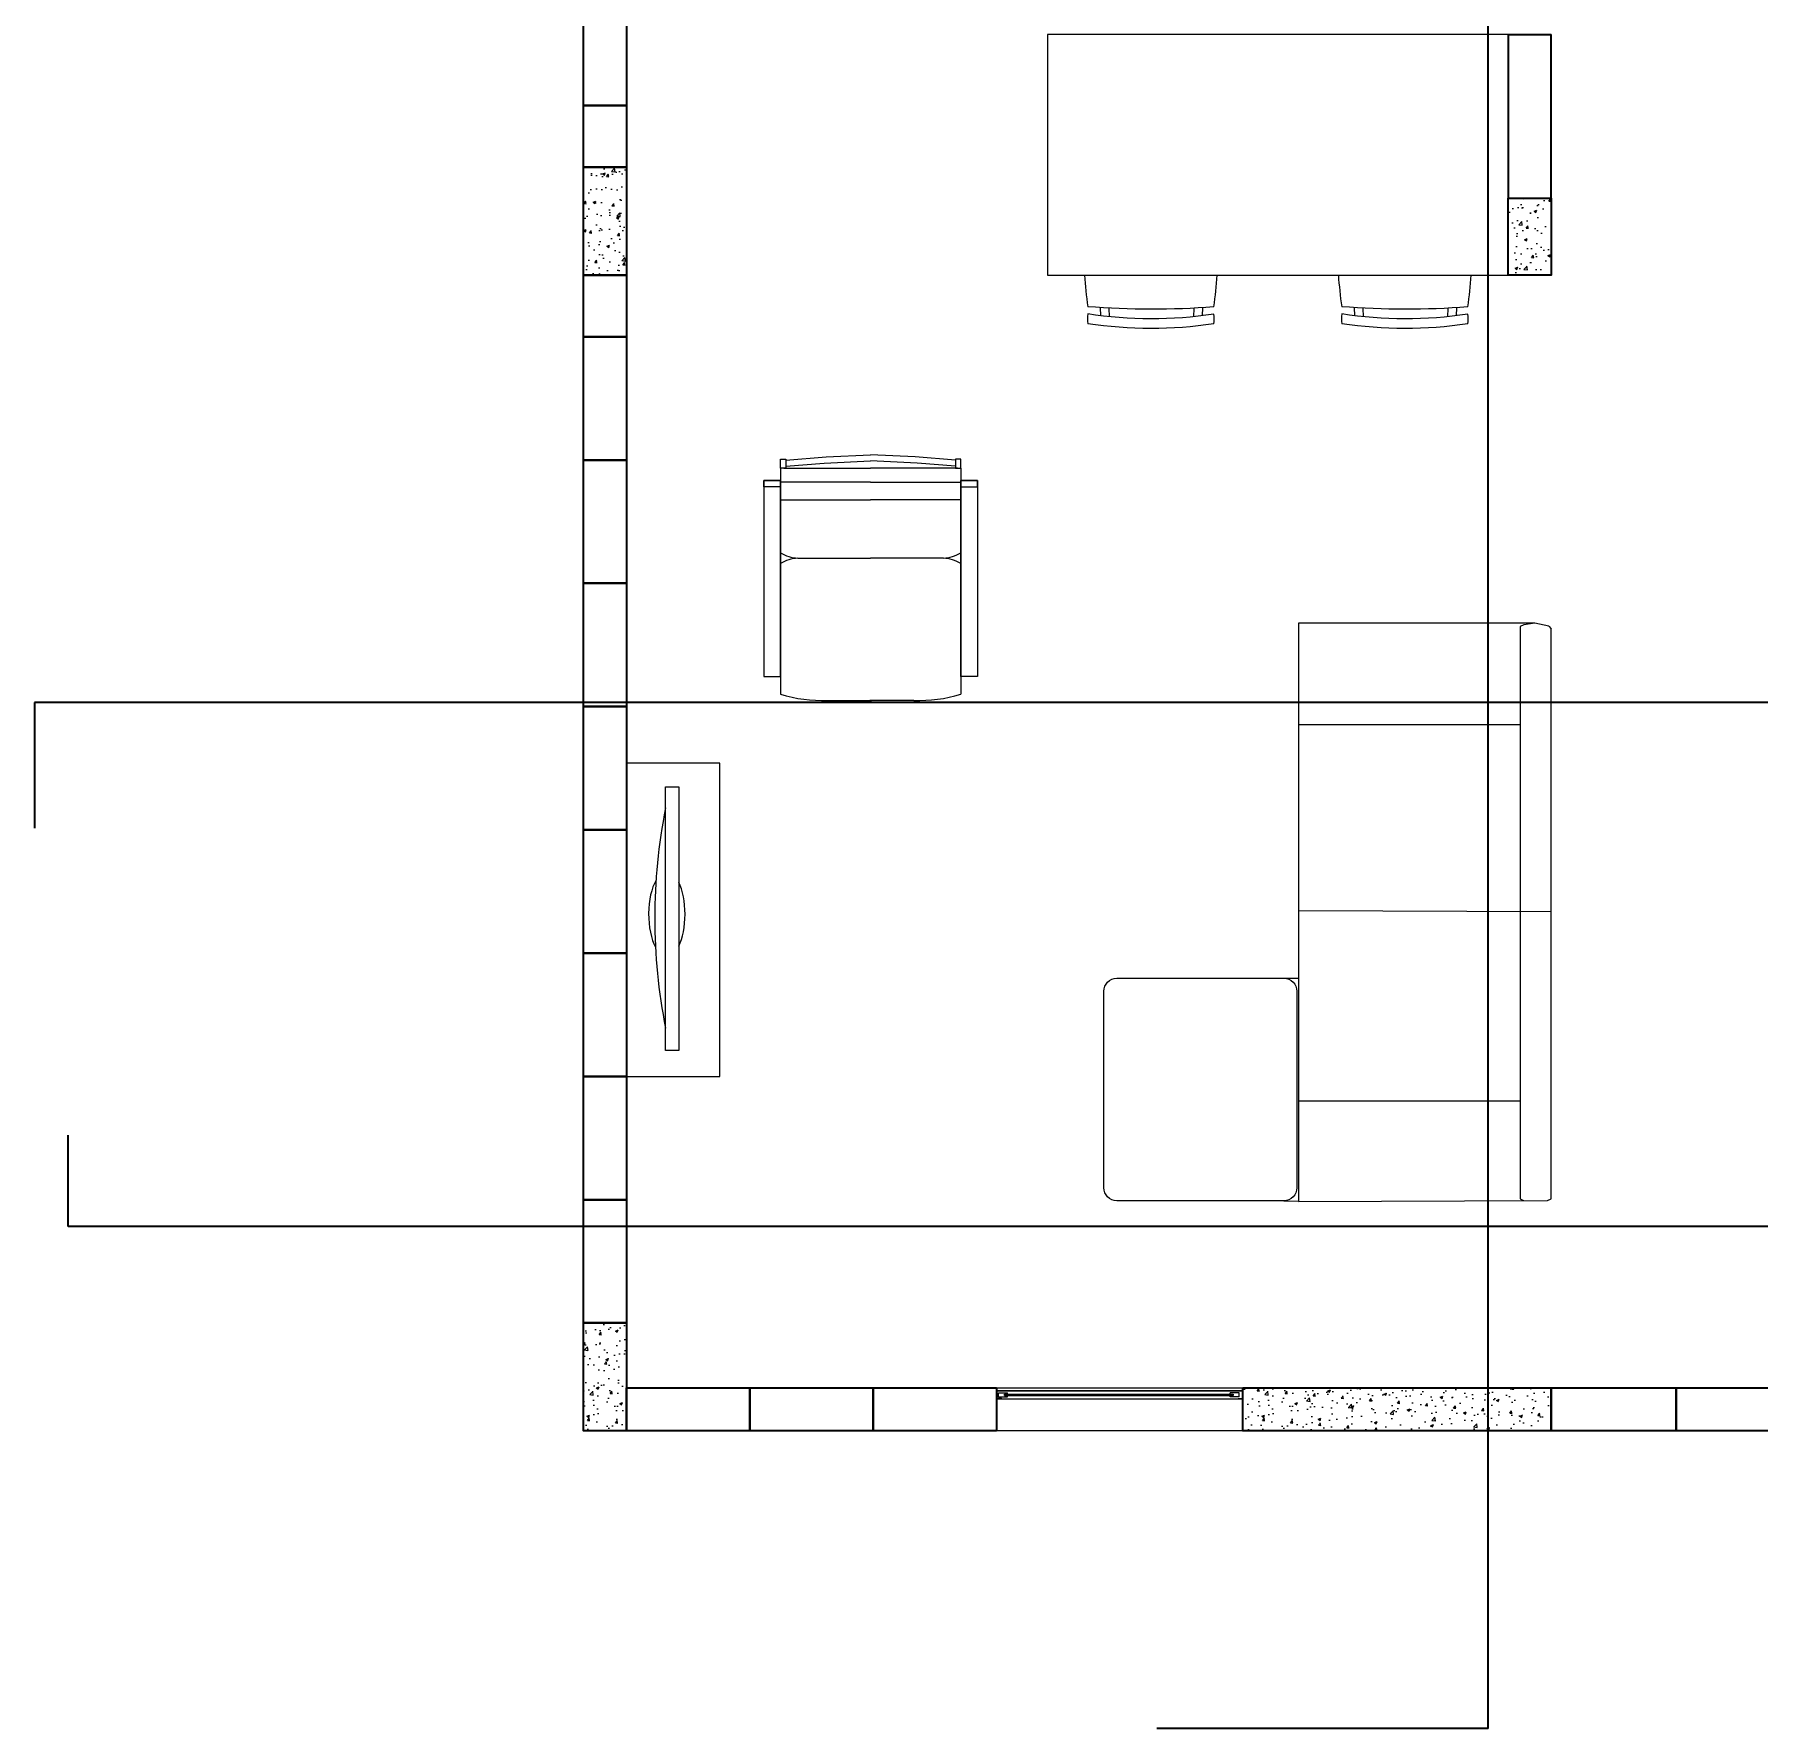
# Model space of a CAD drawing. Header units: inches. Extents: x 2013 to 15569, y -2551 to 2524.
# Drawn here: x 10214 to 10773, y 65 to 615 of the extents above; entities that cross this region are included whole.
import ezdxf

# ---------------------------------------------------------------- set-up
doc = ezdxf.new("R2010")
doc.units = ezdxf.units.IN
doc.header["$MEASUREMENT"] = 0
doc.layers.get('0').update_dxf_attribs({"color": 80, "lineweight": 13})
for name, color, linetype, lineweight in [('A-FLOR-PATT', 8, 'Continuous', 18), ('A-FURN', 8, 'Continuous', 18), ('A-GLAZ-FULL', 4, 'Continuous', 25), ('A-WALL-FULL', 7, 'Continuous', 35), ('costruzioni', 2, 'Continuous', 35)]:
    doc.layers.add(name, color=color, linetype=linetype, lineweight=lineweight)
pattern_1 = [(50, (13733.327, 8876.73), (9.1092334, -0.796954), [0.9525, -10.4775]), (355, (13733.327, 8876.73), (-1.762141, 9.552832), [0.762, -8.382]), (100.451, (13734.086, 8876.663), (7.347125, 8.755834), [0.8095, -8.9045]), (46.1842, (13733.327, 8879.27), (13.553952, -2.102116), [1.42875, -15.71625]), (96.6356, (13734.456, 8879.095), (11.870212, 12.371278), [1.21425, -13.35675]), (351.184, (13733.327, 8879.27), (11.87023, 12.371256), [1.143, -12.573]), (21, (13734.597, 8878.635), (7.580744, -5.113276), [0.9525, -10.4775]), (326, (13734.597, 8878.635), (3.090101, 9.209398), [0.762, -8.382]), (71.4514, (13735.2285, 8878.209), (10.6708245, 4.096143), [0.8095, -8.9045]), (37.5, (13733.3267, 8876.7297), (0.1544302, 4.227752), [0, -8.2804, 0, -8.509, 0, -8.41375]), (7.5, (13733.3267, 8876.7297), (3.3409831, 5.0090287), [0, -4.8514, 0, -8.0899, 0, -3.20675]), (327.5, (13730.4946, 8876.7297), (6.7795298, -0.2864372), [0, -3.175, 0, -9.906, 0, -13.1445]), (317.5, (13729.2246, 8876.73), (7.406459, 1.2713246), [0, -4.1275, 0, -6.5786, 0, -9.3345])]

# ---------------------------------------------------------------- blocks, each defined once
blk = doc.blocks.new('A$C08E36EE4')
for p, q in [((-27.99, 59.11), (-28.57, 59.11)), ((4.57, 59.11), (5.14, 59.11)), ((-28.57, 55.8), (-11.71, 55.8)), ((5.14, 55.8), (-11.71, 55.8)), ((-25.36, 44.89), (-11.71, 44.89)), ((1.93, 44.89), (-11.71, 44.89)), ((-19.81, 18.25), (-11.55, 18.25)), ((-3.62, 18.25), (-11.88, 18.25))]:
    blk.add_line(p, q)
for points in [[(-28.57, 63.41), (-27.58, 63.41), (-27.58, 61.76), (-28.57, 61.76)], [(5.14, 63.41), (4.15, 63.41), (4.15, 61.76), (5.14, 61.76)], [(-31.71, 22.71), (-28.57, 22.71), (-28.57, 59.44), (-31.71, 59.44)], [(-31.71, 59.44), (-28.57, 59.44), (-28.57, 58.26), (-31.71, 58.26)], [(8.29, 22.71), (5.14, 22.71), (5.14, 59.44), (8.29, 59.44)], [(8.29, 59.44), (5.14, 59.44), (5.14, 58.26), (8.29, 58.26)]]:
    blk.add_lwpolyline(points, close=True)
for points in [[(-28.57, 61.76), (-28.57, 19.4)], [(-27.98, 61.76), (-11.71, 61.76)], [(-27.58, 63.25), (-20.05, 63.87), (-11.71, 64.24)], [(-27.58, 62.09), (-20.42, 62.69), (-11.71, 63.08)], [(4.15, 63.25), (-3.38, 63.87), (-11.71, 64.24)], [(4.15, 62.09), (-3.01, 62.69), (-11.71, 63.08)], [(4.55, 61.76), (-11.71, 61.76)], [(5.14, 61.76), (5.14, 19.4)], [(-11.71, 59.11), (-27.99, 59.11)], [(-11.71, 59.11), (4.57, 59.11)]]:
    blk.add_lwpolyline(points)
for centre, radius, start, end in [((-25.08, 51.44), 6.56, 237.8862, 267.5576), ((1.65, 51.44), 6.56, 272.4424, 302.1138), ((-25.08, 38.33), 6.56, 92.4424, 122.1138), ((1.65, 38.33), 6.56, 57.8862, 87.5576), ((-20.57, 46.26), 28.02, 253.4121, 271.5567), ((-2.86, 46.26), 28.02, 268.4433, 286.5879)]:
    blk.add_arc(centre, radius, start, end)
blk = doc.blocks.new('A$C245B2C86')
for p, q in [((-85.98, 181.43), (-84.85, 182.39)), ((24.34, 182.39), (23.98, 84.82)), ((-47.89, 170.46), (-47.89, 84.82)), ((97.28, 84.82), (97.28, 170.46)), ((49.99, 79.2), (49.99, 84.82)), ((135.86, 79.2), (136.09, 84.82))]:
    blk.add_line(p, q)
for points in [[(-85.98, 181.43), (-87.16, 176.06), (-87.16, 84.82), (136.19, 84.82), (135.84, 180.99), (135.13, 182.39), (-84.85, 182.39)], [(-87.16, 176.06), (-86.46, 171.86), (-85.76, 170.46), (135.13, 170.46), (135.84, 171.73)]]:
    blk.add_lwpolyline(points)
blk.add_lwpolyline([(54.99, 84.2), (130.86, 84.2, -0.414214), (135.86, 79.2), (135.86, 14.71, -0.414214), (130.86, 9.71), (54.99, 9.71, -0.414214), (49.99, 14.71), (49.99, 79.2, -0.414214)], format="xyb", close=True)

msp = doc.modelspace()

# ---------------------------------------------------------------- hatches: boundary and pattern name
at = {"layer": 'A-FLOR-PATT'}
h = msp.add_hatch(dxfattribs=at)
h.set_pattern_fill('AR-CONC', color=256, scale=0.05, style=0)
h.set_pattern_definition(pattern_1)
h.paths.add_polyline_path([(10405.869, 571.639), (10391.869, 571.639), (10391.869, 536.639), (10405.869, 536.639)])
h = msp.add_hatch(dxfattribs=at)
h.set_pattern_fill('AR-CONC', color=256, scale=0.05, style=0)
h.set_pattern_definition([(50, (13732.827, 8876.73), (9.1092334, -0.796954), [0.9525, -10.4775]), (355, (13732.827, 8876.73), (-1.762141, 9.552832), [0.762, -8.382]), (100.451, (13733.586, 8876.663), (7.347125, 8.755834), [0.8095, -8.9045]), (46.1842, (13732.827, 8879.27), (13.553952, -2.102116), [1.42875, -15.71625]), (96.6356, (13733.956, 8879.095), (11.870212, 12.371278), [1.21425, -13.35675]), (351.184, (13732.827, 8879.27), (11.87023, 12.371256), [1.143, -12.573]), (21, (13734.097, 8878.635), (7.580744, -5.113276), [0.9525, -10.4775]), (326, (13734.097, 8878.635), (3.090101, 9.209398), [0.762, -8.382]), (71.4514, (13734.7285, 8878.209), (10.6708245, 4.096143), [0.8095, -8.9045]), (37.5, (13732.8267, 8876.7297), (0.1544302, 4.227752), [0, -8.2804, 0, -8.509, 0, -8.41375]), (7.5, (13732.8267, 8876.7297), (3.3409831, 5.0090287), [0, -4.8514, 0, -8.0899, 0, -3.20675]), (327.5, (13729.9946, 8876.7297), (6.7795298, -0.2864372), [0, -3.175, 0, -9.906, 0, -13.1445]), (317.5, (13728.7246, 8876.73), (7.406459, 1.2713246), [0, -4.1275, 0, -6.5786, 0, -9.3345])])
h.paths.add_polyline_path([(10705.869, 561.639), (10691.869, 561.639), (10691.869, 536.639), (10705.869, 536.639)])
h = msp.add_hatch(dxfattribs=at)
h.set_pattern_fill('AR-CONC', color=256, scale=0.05, style=0)
h.set_pattern_definition(pattern_1)
h.paths.add_polyline_path([(10391.869, 161.639), (10405.869, 161.639), (10405.869, 196.639), (10391.869, 196.639)])
for points in [[(10527.535, 172.014), (10527.535, 172.264), (10526.119, 172.264), (10526.119, 174.389), (10527.535, 174.389), (10527.535, 174.639), (10525.869, 174.639), (10525.869, 172.014)], [(10604.202, 172.014), (10604.202, 172.264), (10605.619, 172.264), (10605.619, 174.389), (10604.202, 174.389), (10604.202, 174.639), (10605.869, 174.639), (10605.869, 172.014)]]:
    msp.add_hatch(color=256, dxfattribs=at).paths.add_polyline_path(points)
h = msp.add_hatch(dxfattribs=at)
h.set_pattern_fill('AR-CONC', color=256, scale=0.05, style=0)
h.set_pattern_definition([(50, (13952.327, 8876.73), (9.1092334, -0.796954), [0.9525, -10.4775]), (355, (13952.327, 8876.73), (-1.762141, 9.552832), [0.762, -8.382]), (100.451, (13953.086, 8876.663), (7.347125, 8.755834), [0.8095, -8.9045]), (46.1842, (13952.327, 8879.27), (13.553952, -2.102116), [1.42875, -15.71625]), (96.6356, (13953.456, 8879.095), (11.870212, 12.371278), [1.21425, -13.35675]), (351.184, (13952.327, 8879.27), (11.87023, 12.371256), [1.143, -12.573]), (21, (13953.597, 8878.635), (7.580744, -5.113276), [0.9525, -10.4775]), (326, (13953.597, 8878.635), (3.090101, 9.209398), [0.762, -8.382]), (71.4514, (13954.2285, 8878.209), (10.6708245, 4.096143), [0.8095, -8.9045]), (37.5, (13952.3267, 8876.7297), (0.1544302, 4.227752), [0, -8.2804, 0, -8.509, 0, -8.41375]), (7.5, (13952.3267, 8876.7297), (3.3409831, 5.0090287), [0, -4.8514, 0, -8.0899, 0, -3.20675]), (327.5, (13949.4946, 8876.7297), (6.7795298, -0.2864372), [0, -3.175, 0, -9.906, 0, -13.1445]), (317.5, (13948.2246, 8876.73), (7.406459, 1.2713246), [0, -4.1275, 0, -6.5786, 0, -9.3345])])
h.paths.add_polyline_path([(10605.869, 175.639), (10605.869, 161.639), (10705.869, 161.639), (10705.869, 175.639)])

# ---------------------------------------------------------------- linework, layer by layer
at = {"layer": 'A-FURN'}
for p, q in [((10559.521, 526.094), (10559.611, 523.467)), ((10592.768, 523.473), (10592.839, 526.084)), ((10641.912, 526.094), (10642.001, 523.467)), ((10675.159, 523.473), (10675.23, 526.084)), ((10562.379, 525.942), (10562.46, 523.129)), ((10589.906, 523.125), (10589.985, 525.915)), ((10644.77, 525.942), (10644.851, 523.129)), ((10672.296, 523.125), (10672.376, 525.915)), ((10525.869, 175.639), (10605.869, 175.639)), ((10605.869, 161.639), (10525.869, 161.639))]:
    msp.add_line(p, q, dxfattribs=at)
for points in [[(10691.869, 536.639), (10691.869, 614.715), (10542.468, 614.715), (10542.468, 536.639)], [(10436.181, 276.639), (10436.181, 378.282), (10405.869, 378.282), (10405.869, 276.639)], [(10418.531, 370.585), (10422.81, 370.585), (10422.81, 284.999), (10418.531, 284.999)]]:
    msp.add_lwpolyline(points, close=True, dxfattribs=at)
for points in [[(10596.421, 526.344, -0.0400024), (10555.5, 526.393, -3.5084252)], [(10678.812, 526.344, -0.0400024), (10637.891, 526.393, -3.5084252)], [(10596.41, 523.974, -0.0761354), (10555.508, 524.026, -3.5084252)], [(10596.403, 520.829, -0.0761114), (10555.508, 520.882, -3.5084252)], [(10678.801, 523.974, -0.0761354), (10637.898, 524.026, -3.5084252)], [(10678.794, 520.829, -0.0761114), (10637.898, 520.882, -3.5084252)]]:
    msp.add_lwpolyline(points, format="xyb", dxfattribs=at)
for centre, radius, start, end in [((10698.612, 546.73), 144.55, 184.00292, 188.08792), ((10453.264, 546.99), 144.639, 351.79347, 355.8963), ((10781.003, 546.73), 144.55, 184.00292, 188.08792), ((10535.655, 546.99), 144.639, 351.79347, 355.8963), ((10566.198, 522.436), 10.809, 171.51542, 188.24682), ((10585.713, 522.424), 10.809, 351.51542, 8.24682), ((10648.588, 522.436), 10.809, 171.51542, 188.24682), ((10668.103, 522.424), 10.809, 351.51542, 8.24682), ((10599.808, 328.003), 184.767, 168.84487, 191.15129)]:
    msp.add_arc(centre, radius, start, end, dxfattribs=at)
for start_param, end_param in [(3.7764187, 5.6130368), (6.9957623, 8.7122009)]:
    msp.add_ellipse((10418.95, 329.264), major_axis=(0, -13.665), ratio=0.43211, start_param=start_param, end_param=end_param, dxfattribs=at)
at = {"layer": 'A-GLAZ-FULL'}
for p, q in [((10525.869, 174.639), (10605.869, 174.639)), ((10527.535, 174.639), (10525.869, 174.639)), ((10526.119, 172.264), (10526.119, 174.389)), ((10526.535, 173.994), (10529.452, 173.994)), ((10526.535, 172.66), (10526.535, 173.994)), ((10605.869, 174.639), (10527.535, 174.639)), ((10527.535, 174.389), (10527.535, 174.639)), ((10528.452, 173.577), (10602.728, 173.577)), ((10528.452, 173.077), (10528.452, 173.577)), ((10529.452, 173.577), (10529.452, 173.994)), ((10604.645, 173.994), (10601.728, 173.994)), ((10601.728, 173.577), (10601.728, 173.994)), ((10602.728, 173.577), (10602.728, 173.077)), ((10604.645, 172.66), (10604.645, 173.994)), ((10605.869, 174.639), (10605.869, 172.014)), ((10525.869, 172.014), (10605.869, 172.014)), ((10527.535, 172.264), (10526.119, 172.264)), ((10526.535, 172.66), (10529.452, 172.66)), ((10527.535, 172.014), (10527.535, 172.264)), ((10528.452, 173.077), (10602.728, 173.077)), ((10529.452, 172.66), (10529.452, 173.077)), ((10601.728, 172.66), (10601.728, 173.077)), ((10604.645, 172.66), (10601.728, 172.66))]:
    msp.add_line(p, q, dxfattribs=at)
at = {"layer": 'A-WALL-FULL'}
for p, q in [((10391.869, 591.639), (10391.869, 631.639)), ((10405.869, 631.639), (10405.869, 591.639)), ((10691.869, 614.715), (10705.869, 614.715)), ((10691.869, 614.715), (10691.869, 561.639)), ((10705.869, 561.639), (10705.869, 614.715)), ((10391.869, 591.639), (10405.869, 591.639)), ((10391.869, 571.639), (10391.869, 591.639)), ((10405.869, 591.639), (10391.869, 591.639)), ((10405.869, 591.639), (10405.869, 571.639)), ((10405.869, 571.639), (10391.869, 571.639)), ((10391.869, 536.639), (10405.869, 536.639)), ((10391.869, 516.639), (10391.869, 536.639)), ((10405.869, 536.639), (10405.869, 516.639)), ((10705.869, 536.639), (10691.869, 536.639)), ((10405.869, 516.639), (10391.869, 516.639)), ((10391.869, 516.639), (10405.869, 516.639)), ((10391.869, 476.639), (10391.869, 516.639)), ((10405.869, 516.639), (10405.869, 476.639)), ((10391.869, 476.639), (10405.869, 476.639)), ((10391.869, 436.639), (10391.869, 476.639)), ((10405.869, 476.639), (10391.869, 476.639)), ((10405.869, 476.639), (10405.869, 436.639)), ((10391.869, 436.639), (10405.869, 436.639)), ((10391.869, 396.639), (10391.869, 436.639)), ((10405.869, 436.639), (10391.869, 436.639)), ((10405.869, 436.639), (10405.869, 396.639)), ((10391.869, 396.639), (10405.869, 396.639)), ((10391.869, 356.639), (10391.869, 396.639)), ((10405.869, 396.639), (10391.869, 396.639)), ((10405.869, 396.639), (10405.869, 356.639)), ((10391.869, 356.639), (10405.869, 356.639)), ((10391.869, 316.639), (10391.869, 356.639)), ((10405.869, 356.639), (10391.869, 356.639)), ((10405.869, 356.639), (10405.869, 316.639)), ((10391.869, 316.639), (10405.869, 316.639)), ((10391.869, 276.639), (10391.869, 316.639)), ((10405.869, 316.639), (10391.869, 316.639)), ((10405.869, 316.639), (10405.869, 276.639)), ((10391.869, 276.639), (10405.869, 276.639)), ((10391.869, 236.639), (10391.869, 276.639)), ((10405.869, 276.639), (10391.869, 276.639)), ((10405.869, 276.639), (10405.869, 236.639)), ((10391.869, 236.639), (10405.869, 236.639)), ((10391.869, 196.639), (10391.869, 236.639)), ((10405.869, 236.639), (10391.869, 236.639)), ((10405.869, 236.639), (10405.869, 196.639)), ((10405.869, 196.639), (10391.869, 196.639)), ((10405.869, 175.639), (10445.869, 175.639)), ((10405.869, 161.639), (10405.869, 175.639)), ((10445.869, 175.639), (10445.869, 161.639)), ((10445.869, 175.639), (10485.869, 175.639)), ((10445.869, 161.639), (10445.869, 175.639)), ((10485.869, 175.639), (10525.869, 175.639)), ((10485.869, 161.639), (10485.869, 175.639)), ((10485.869, 175.639), (10485.869, 161.639)), ((10525.869, 175.639), (10525.869, 161.639)), ((10705.869, 175.639), (10746.369, 175.639)), ((10705.869, 161.639), (10705.869, 175.639)), ((10746.369, 175.639), (10786.869, 175.639)), ((10746.369, 161.639), (10746.369, 175.639)), ((10746.369, 175.639), (10746.369, 161.639)), ((10445.869, 161.639), (10405.869, 161.639)), ((10485.869, 161.639), (10445.869, 161.639)), ((10525.869, 161.639), (10485.869, 161.639)), ((10746.369, 161.639), (10705.869, 161.639)), ((10786.869, 161.639), (10746.369, 161.639))]:
    msp.add_line(p, q, dxfattribs=at)
for points in [[(10391.869, 571.639), (10405.869, 571.639), (10405.869, 536.639), (10391.869, 536.639)], [(10691.869, 561.639), (10705.869, 561.639), (10705.869, 536.639), (10691.869, 536.639)], [(10391.869, 196.639), (10405.869, 196.639), (10405.869, 161.639), (10391.869, 161.639)], [(10605.869, 175.639), (10705.869, 175.639), (10705.869, 161.639), (10605.869, 161.639)]]:
    msp.add_lwpolyline(points, close=True, dxfattribs=at)
at = {"layer": 'costruzioni'}
for p, q in [((10685.43, 65.055), (10685.43, 1167.888)), ((11389.896, 397.931), (10213.812, 397.931)), ((10213.812, 397.931), (10213.812, 357.177)), ((10224.757, 227.929), (10224.757, 257.601)), ((11409.365, 227.929), (10224.757, 227.929)), ((10685.43, 65.055), (10577.869, 65.055))]:
    msp.add_line(p, q, dxfattribs=at)

# ---------------------------------------------------------------- block references
at = {"layer": 'A-FURN', "xscale": 1.733570547759992, "yscale": 1.733570547759992, "zscale": 1.733570547759992}
msp.add_blockref('A$C08E36EE4', (10505.372, 366.986), dxfattribs=at)
at = {"layer": 'A-FURN', "xscale": 0.8404859835098071, "yscale": 0.8404859835098071, "zscale": 0.8404859835098071, "rotation": 270}
msp.add_blockref('A$C245B2C86', (10552.572, 350.5), dxfattribs=at)

doc.saveas('drawing.dxf')
